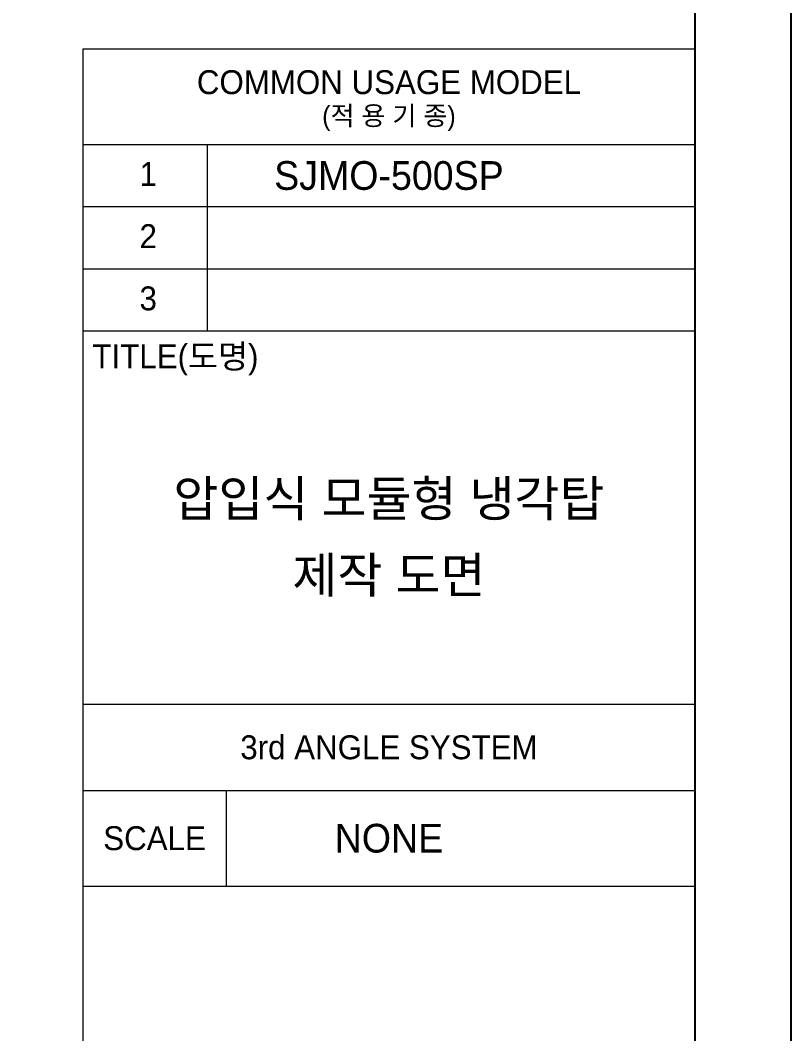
# Model space of a CAD drawing. Header units: millimetres. Extents: x -662849 to 32847, y -140377 to 24217.
# Drawn here: x 26909 to 32847, y 8481 to 16289 of the extents above; entities that cross this region are included whole.
import ezdxf
from ezdxf.enums import TextEntityAlignment as Align

# ---------------------------------------------------------------- set-up
doc = ezdxf.new("R2010")
doc.units = ezdxf.units.MM
doc.layers.add('냉각탑_form', color=1, linetype='Continuous')
doc.layers.add('냉각탑_text', color=3, linetype='Continuous')
doc.styles.add('돋움', font='Dotum.ttf')

msp = doc.modelspace()

# ---------------------------------------------------------------- linework, layer by layer
at = {"layer": 'Defpoints'}
msp.add_lwpolyline([(1881.3, 24217), (32847, 24217), (32847, 2319.8), (1881.3, 2319.8)], close=True, dxfattribs=at)
at = {"layer": '냉각탑_form', "lineweight": 20}
for p, q in [((27391.2, 16070), (27391.2, 3057)), ((27391.2, 16070), (32109.8, 16070)), ((27391.2, 15332.8), (32109.8, 15332.8)), ((28349.6, 15332.8), (28349.6, 13895.1)), ((27391.2, 14853.5), (32109.8, 14853.5)), ((27391.2, 14374.3), (32109.8, 14374.3)), ((27391.2, 13895.1), (32109.8, 13895.1)), ((27391.2, 11019.7), (32109.8, 11019.7)), ((27391.2, 10356.1), (32109.8, 10356.1)), ((28497.1, 10356.1), (28497.1, 9618.8)), ((27391.2, 9618.8), (32109.8, 9618.8))]:
    msp.add_line(p, q, dxfattribs=at)
at = {"layer": '냉각탑_form'}
msp.add_lwpolyline([(2618.6, 23479.7), (2618.6, 3057), (32109.8, 3057), (32109.8, 23479.7)], close=True, dxfattribs=at)

# ---------------------------------------------------------------- texts
at = {"layer": '냉각탑_form', "lineweight": 20, "style": '돋움'}
for s, height, p in [('COMMON USAGE MODEL', 184.32, (29750.5, 15812)), ('(적 용 기 종)', 147.46, (29750.5, 15554)), ('3rd ANGLE SYSTEM', 184.32, (29750.5, 10687.9)), ('SCALE', 184.32, (27944.1, 9987.5))]:
    msp.add_text(s, height=height, dxfattribs=at).set_placement(p, align=Align.MIDDLE_CENTER)
for s, height, p in [('1', 184.3, (27828.3, 15012.5)), ('2', 184.3, (27828.3, 14533.3)), ('3', 184.3, (27828.3, 14054.1)), ('TITLE(도명)', 184.32, (27465.3, 13607.8))]:
    msp.add_text(s, height=height, dxfattribs=at).set_placement(p)
at = {"layer": '냉각탑_text', "lineweight": 20, "style": '돋움'}
for s, height, p in [('SJMO-500SP', 221.18, (29750.5, 15093.1)), ('압입식 모듈형 냉각탑', 276.412, (29750.5, 12604.4)), ('제작 도면', 276.41, (29750.5, 12014.8)), ('NONE', 221.18, (29750.5, 9987.5))]:
    msp.add_text(s, height=height, dxfattribs=at).set_placement(p, align=Align.MIDDLE_CENTER)

doc.saveas('drawing.dxf')
